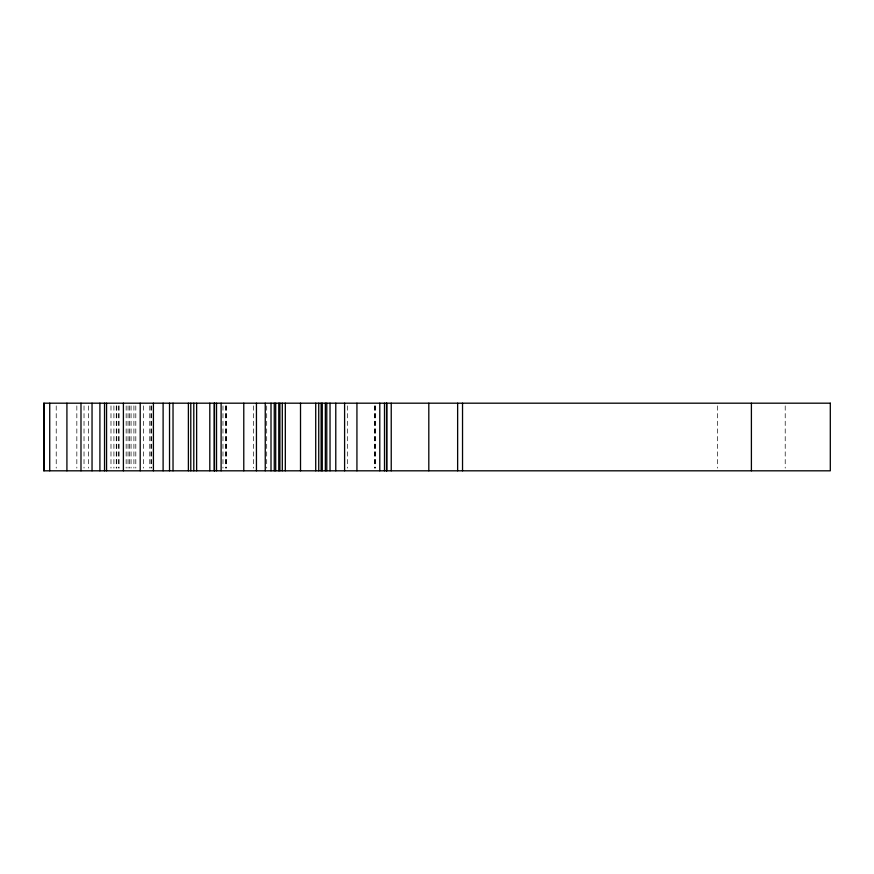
<?xml version="1.0" encoding="UTF-8"?>
<svg xmlns="http://www.w3.org/2000/svg" width="874" height="874" viewBox="0 0 874 874"><rect width="100%" height="100%" fill="white"/><g stroke="black" fill="none" stroke-linecap="round" stroke-linejoin="round"><path stroke-width="0.66" stroke-dasharray="4.37 3.28" d="M785.213 405.886L785.213 468.114M717.576 405.886L717.576 468.114M375.678 405.886L375.678 468.114M374.99 405.886L374.99 468.114M374.542 405.886L374.542 468.114M347.481 405.886L347.481 468.114M266.701 405.886L266.701 468.114M253.558 405.886L253.558 468.114M226.486 405.886L226.486 468.114M226.049 405.886L226.049 468.114M225.361 405.886L225.361 468.114M222.968 405.886L222.968 468.114M151.683 405.886L151.683 468.114M150.994 405.886L150.994 468.114M149.782 405.886L149.782 468.114M143.402 405.886L143.402 468.114M135.798 405.886L135.798 468.114M133.908 405.886L133.908 468.114M131.067 405.886L131.067 468.114M129.363 405.886L129.363 468.114M128.041 405.886L128.041 468.114M126.162 405.886L126.162 468.114M119.093 405.886L119.093 468.114M118.645 405.886L118.645 468.114M116.755 405.886L116.755 468.114M116.253 405.886L116.253 468.114M113.915 405.886L113.915 468.114M110.987 405.886L110.987 468.114M88.547 405.886L88.547 468.114M84.024 405.886L84.024 468.114M76.836 405.886L76.836 468.114M56.22 405.886L56.22 468.114"/><path stroke-width="1.31" d="M751.4 403.187L751.4 470.813M462.532 403.187L462.532 470.813M457.637 403.187L457.637 470.813M428.806 403.187L428.806 470.813M391.235 403.187L391.235 470.813M386.8 403.187L386.8 470.813M386.548 403.187L386.548 470.813M384.494 403.187L384.494 470.813M379.786 403.187L379.786 470.813M356.931 403.187L356.931 470.813M344.596 403.187L344.596 470.813M335.78 403.187L335.78 470.813M330.033 403.187L330.033 470.813M326.778 403.187L326.778 470.813M325.347 403.187L325.347 470.813M322.266 403.187L322.266 470.813M321.129 403.187L321.129 470.813M318.737 403.187L318.737 470.813M315.722 403.187L315.722 470.813M300.514 403.187L300.514 470.813M285.317 403.187L285.317 470.813M282.302 403.187L282.302 470.813M279.899 403.187L279.899 470.813M278.773 403.187L278.773 470.813M275.692 403.187L275.692 470.813M274.261 403.187L274.261 470.813M271.006 403.187L271.006 470.813M265.248 403.187L265.248 470.813M256.443 403.187L256.443 470.813M243.78 403.187L243.78 470.813M221.111 403.187L221.111 470.813M216.534 403.187L216.534 470.813M214.491 403.187L214.491 470.813M214.239 403.187L214.239 470.813M209.804 403.187L209.804 470.813M196.639 403.187L196.639 470.813M193.799 403.187L193.799 470.813M190.783 403.187L190.783 470.813M188.391 403.187L188.391 470.813M173.03 403.187L173.03 470.813M169.534 403.187L169.534 470.813M163.11 403.187L163.11 470.813M153.409 403.187L153.409 470.813M140.201 403.187L140.201 470.813M123.398 403.187L123.398 470.813M106.562 403.187L106.562 470.813M104.53 403.187L104.53 470.813M99.909 403.187L99.909 470.813M92.043 403.187L92.043 470.813M80.987 403.187L80.987 470.813M66.916 403.187L66.916 470.813M49.731 403.187L49.731 470.813M43.984 403.187L43.984 470.813M830.3 403.187L43.7 403.187L43.7 470.813L830.3 470.813L830.3 403.187"/></g></svg>
